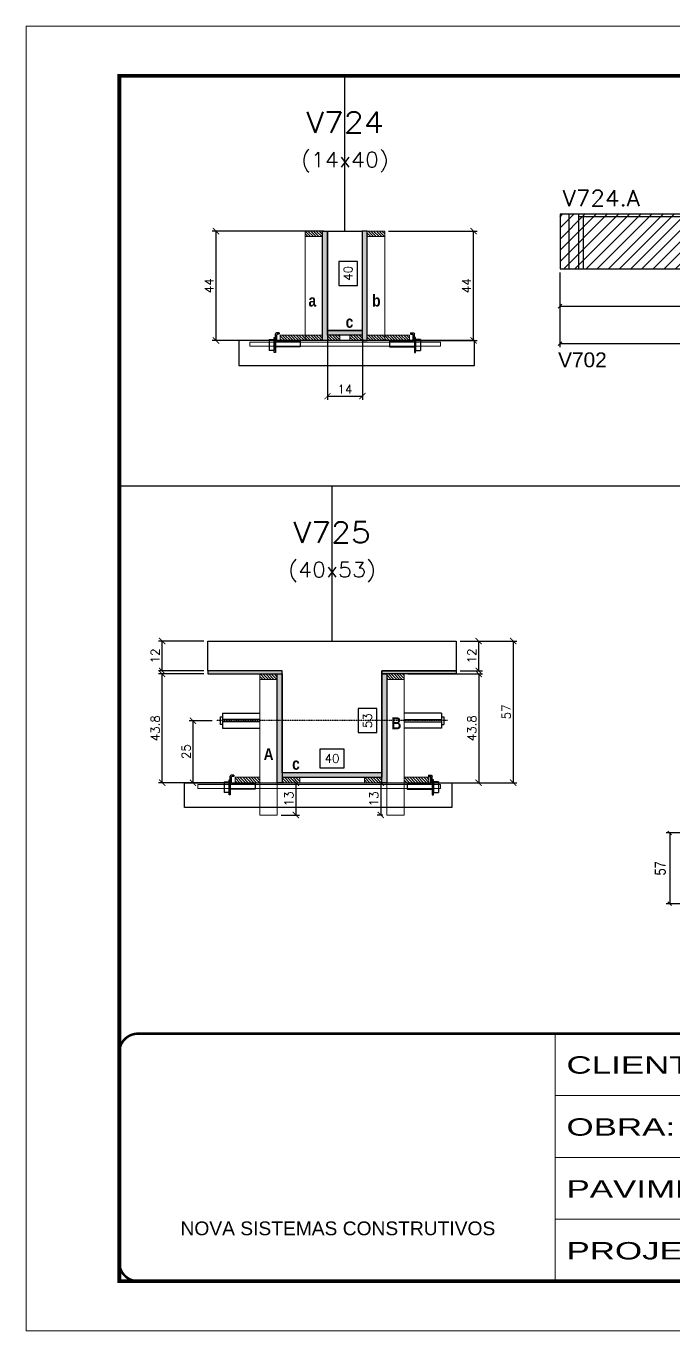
# Model space of a CAD drawing. Extents: x -20960 to -5926, y -2106 to 21915.
# Drawn here: x -9010 to -8490, y 12825 to 13875 of the extents above; entities that cross this region are included whole.
import ezdxf
from ezdxf.enums import TextEntityAlignment as Align

# ---------------------------------------------------------------- set-up
doc = ezdxf.new("R2010")
doc.units = 0
for name, pattern in [('CONTINUO', [0]), ('DASHED', [0.75, 0.5, -0.25]), ('HIDDEN', [0.375, 0.25, -0.125])]:
    doc.linetypes.add(name, pattern=pattern)
for name, color, linetype in [('5', 5, 'Continuous'), ('barrote', 251, 'Continuous'), ('COTA', 241, 'Continuous'), ('Cota Seção (2x)', 4, 'Continuous'), ('detalhes', 4, 'Continuous'), ('Painéis', 200, 'Continuous'), ('presilha', 1, 'Continuous'), ('Reaproveitamento', 251, 'Continuous'), ('SARR_2.2x7', 40, 'Continuous'), ('SARR_3.5x7', 81, 'Continuous'), ('TENSOR', 3, 'Continuous'), ('Texto de Titulo', 7, 'Continuous'), ('Texto Qtd Sarr', 242, 'Continuous')]:
    doc.layers.add(name, color=color, linetype=linetype)
for name, color, linetype, lineweight in [('CONCRETO', 251, 'Continuous', 25), ('Folhas', 255, 'Continuous', 9), ('Hachura', 251, 'Continuous', 9), ('Madeira', 126, 'Continuous', 18), ('SARRAFO DE PRESSAO', 251, 'DASHED', 9), ('SCO-___-LAJ', 2, 'Continuous', 0), ('Texto Seção', 7, 'Continuous', 15)]:
    doc.layers.add(name, color=color, linetype=linetype, lineweight=lineweight)
doc.styles.add('ARIAL', font='arial.ttf')
doc.styles.add('COTA TECNICA', font='techl___.ttf', dxfattribs={"height": 10})
doc.styles.add('COTA TECNICA-50', font='techl___.ttf', dxfattribs={"height": 9})
doc.styles.add('REGUA-120', font='ROMANS.shx', dxfattribs={"height": 15})
doc.styles.add('Romans', font='romans.shx')
doc.styles.get("Standard").update_dxf_attribs({"font": 'arial.ttf'})
doc.styles.add('TECNICA', font='techb___.ttf', dxfattribs={"height": 10})
doc.styles.add('Tecnologia', font='')
doc.styles.get('Tecnologia').set_extended_font_data('Forgotten Futurist')
doc.dimstyles.new('COTA PAINEL-50', dxfattribs={"dimtxt": 9, "dimasz": 3, "dimexe": 3, "dimexo": 3, "dimgap": 3, "dimtad": 1, "dimdec": 1, "dimzin": 12, "dimdsep": 46, "dimtxsty": 'COTA TECNICA-50', "dimblk1": 'OBLIQUE', "dimblk2": 'OBLIQUE', "dimsah": 1, "dimcen": 0.9, "dimclrd": 4, "dimclre": 4, "dimclrt": 240, "dimadec": 1, "dimazin": 3, "dimtfac": 1, "dimtdec": 1, "dimtmove": 0, "dimatfit": 3, "dimfxl": 1, "dimtolj": 1, "dimtzin": 12, "dimarcsym": 0})
doc.dimstyles.new('Cota Seção (2x)', dxfattribs={"dimtxt": 7, "dimasz": 5, "dimexe": 3, "dimexo": 3, "dimgap": 2, "dimtad": 3, "dimdec": 1, "dimlfac": 0.5, "dimzin": 12, "dimdsep": 46, "dimtxsty": 'Romans', "dimblk": 'ARCHTICK', "dimcen": 0, "dimclrd": 4, "dimclre": 4, "dimclrt": 1, "dimadec": 1, "dimazin": 3, "dimtfac": 1, "dimtdec": 1, "dimtmove": 0, "dimatfit": 3, "dimldrblk": 'OBLIQUE', "dimfxl": 1, "dimtolj": 1, "dimtzin": 12, "dimarcsym": 0})
doc.dimstyles.new('Cota Seção interna', dxfattribs={"dimtxt": 7, "dimasz": 6, "dimexe": 0.18, "dimexo": 2, "dimgap": -4, "dimtad": 3, "dimdec": 1, "dimlfac": 0.5, "dimzin": 12, "dimdsep": 46, "dimtxsty": 'Romans', "dimblk": 'ARCHTICK', "dimcen": 0.09, "dimse1": 1, "dimse2": 1, "dimsd1": 1, "dimsd2": 1, "dimclrd": 180, "dimclre": 5, "dimclrt": 1, "dimadec": 0, "dimazin": 3, "dimtfac": 1, "dimtdec": 1, "dimtofl": 0, "dimtmove": 0, "dimatfit": 3, "dimldrblk": 'ARCHTICK', "dimfxl": 1, "dimtolj": 1, "dimtzin": 0, "dimarcsym": 0})
doc.dimstyles.new('PAINEL', dxfattribs={"dimtxt": 10, "dimasz": 3, "dimexe": 3, "dimexo": 3, "dimgap": 3, "dimtad": 1, "dimdec": 1, "dimzin": 12, "dimdsep": 46, "dimtxsty": 'COTA TECNICA', "dimblk1": 'OBLIQUE', "dimblk2": 'OBLIQUE', "dimsah": 1, "dimcen": 0.9, "dimclrd": 4, "dimclre": 4, "dimclrt": 240, "dimadec": 1, "dimazin": 3, "dimtfac": 1, "dimtdec": 1, "dimtmove": 0, "dimatfit": 3, "dimfxl": 1, "dimtolj": 1, "dimtzin": 12, "dimarcsym": 0})
pattern_1 = [(315, (14179.0851, 5392.7215), (1.12253202, 1.12253202), [])]
pattern_2 = [(315, (14189.0851, 5392.7215), (1.12253202, 1.12253202), [])]

# ---------------------------------------------------------------- blocks, each defined once
blk = doc.blocks.new('9999999999')
at = {"color": 30, "linetype": 'CONTINUO'}
for p, q in [((98564.6, 34230.2), (98564.6, 34429.4)), ((98564.6, 34379.6), (99584, 34379.6)), ((98564.6, 34329.8), (99488, 34329.8)), ((98564.6, 34280), (99488, 34280))]:
    blk.add_line(p, q, dxfattribs=at)
at = {"color": 30, "linetype": 'CONTINUO', "const_width": 2}
blk.add_lwpolyline([(99584, 34230.2), (99584, 34414.4, 0.414214), (99569, 34429.4), (98229, 34429.4, 0.414214), (98214, 34414.4), (98214, 34245.2, 0.414214), (98229, 34230.2), (99584, 34230.2)], format="xyb", dxfattribs=at)
at = {"layer": 'Folhas'}
blk.add_lwpolyline([(98139, 34190.2), (99624, 34190.2), (99624, 35240.2), (98139, 35240.2)], close=True, dxfattribs=at)
at = {"layer": 'Folhas', "color": 30, "const_width": 3}
blk.add_lwpolyline([(98214, 34230.2), (99584, 34230.2), (99584, 35200.2), (98214, 35200.2)], close=True, dxfattribs=at)
at = {"color": 7, "linetype": 'Continuous', "ltscale": 5, "style": 'ARIAL'}
blk.add_text('NOVA SISTEMAS CONSTRUTIVOS', height=11.059, dxfattribs=at).set_placement((98263.2, 34267.2))
at = {"layer": 'Folhas', "color": 7, "style": 'Tecnologia', "width": 1.5}
for s, p in [('CLIENTE:', (98573.7, 34397.2)), ('OBRA:', (98573.7, 34347.3)), ('PAVIMENTO:', (98573.7, 34297.5)), ('PROJETO:', (98573.7, 34247.7))]:
    blk.add_text(s, height=14, dxfattribs=at).set_placement(p)
blk = doc.blocks.new('_Oblique')
at = {"color": 0, "linetype": 'ByBlock', "lineweight": -2}
blk.add_line((-0.5, -0.5), (0.5, 0.5), dxfattribs=at)
blk = doc.blocks.new('*D985')
at = {"layer": 'COTA', "color": 4, "linetype": 'ByBlock', "lineweight": -2, "transparency": 16777216}
for p, q in [((-8580.5, 13677.1), (-8580.5, 13616.9)), ((-8280.5, 13677.1), (-8280.5, 13616.9)), ((-8580.5, 13619.9), (-8280.5, 13619.9))]:
    blk.add_line(p, q, dxfattribs=at)
at = {"layer": 'Defpoints', "color": 0, "linetype": 'ByBlock', "transparency": 16777216}
for p in [(-8580.5, 13680.1), (-8280.5, 13680.1), (-8280.5, 13619.9)]:
    blk.add_point(p, dxfattribs=at)
at = {"layer": 'COTA', "color": 4, "linetype": 'ByBlock', "lineweight": -2, "transparency": 16777216, "xscale": 3, "yscale": 3, "zscale": 3, "rotation": 180}
blk.add_blockref('_Oblique', (-8580.5, 13619.9), dxfattribs=at)
at = {"layer": 'COTA', "color": 4, "linetype": 'ByBlock', "lineweight": -2, "transparency": 16777216, "xscale": 3, "yscale": 3, "zscale": 3}
blk.add_blockref('_Oblique', (-8280.5, 13619.9), dxfattribs=at)
at = {"layer": 'COTA', "color": 240, "linetype": 'ByBlock', "transparency": 16777216, "insert": (-8430.5, 13628.1), "char_height": 10, "attachment_point": 5, "style": 'COTA TECNICA'}
blk.add_mtext('\\A1;300', dxfattribs=at)
blk = doc.blocks.new('*D986')
at = {"layer": 'COTA', "color": 4, "linetype": 'ByBlock', "lineweight": -2, "transparency": 16777216}
for p, q in [((-8580.5, 13677.1), (-8580.5, 13647)), ((-8336.5, 13677.1), (-8336.5, 13647)), ((-8580.5, 13650), (-8336.5, 13650))]:
    blk.add_line(p, q, dxfattribs=at)
at = {"layer": 'Defpoints', "color": 0, "linetype": 'ByBlock', "transparency": 16777216}
for p in [(-8580.5, 13680.1), (-8336.5, 13680.1), (-8336.5, 13650)]:
    blk.add_point(p, dxfattribs=at)
at = {"layer": 'COTA', "color": 4, "linetype": 'ByBlock', "lineweight": -2, "transparency": 16777216, "xscale": 3, "yscale": 3, "zscale": 3, "rotation": 180}
blk.add_blockref('_Oblique', (-8580.5, 13650), dxfattribs=at)
at = {"layer": 'COTA', "color": 4, "linetype": 'ByBlock', "lineweight": -2, "transparency": 16777216, "xscale": 3, "yscale": 3, "zscale": 3}
blk.add_blockref('_Oblique', (-8336.5, 13650), dxfattribs=at)
at = {"layer": 'COTA', "color": 240, "linetype": 'ByBlock', "transparency": 16777216, "insert": (-8458.5, 13658.1), "char_height": 10, "attachment_point": 5, "style": 'COTA TECNICA'}
blk.add_mtext('\\A1;244', dxfattribs=at)
blk = doc.blocks.new('_ArchTick')
at = {"color": 0, "linetype": 'ByBlock', "const_width": 0.15}
blk.add_lwpolyline([(-0.5, -0.5), (0.5, 0.5)], dxfattribs=at)
blk = doc.blocks.new('*D993')
at = {"layer": 'COTA', "color": 4, "lineweight": -2, "transparency": 16777216}
for p, q in [((-8770.5, 13710.4), (-8860.2, 13710.4)), ((-8857.2, 13622.4), (-8857.2, 13710.4)), ((-8808.5, 13622.4), (-8860.2, 13622.4))]:
    blk.add_line(p, q, dxfattribs=at)
at = {"layer": 'Defpoints', "color": 0, "transparency": 16777216}
for p in [(-8857.2, 13710.4), (-8767.5, 13710.4), (-8805.5, 13622.4)]:
    blk.add_point(p, dxfattribs=at)
at = {"layer": 'COTA', "color": 4, "lineweight": -2, "transparency": 16777216, "xscale": 5, "yscale": 5, "zscale": 5}
for p, rotation in [((-8857.2, 13710.4), 90), ((-8857.2, 13622.4), 270)]:
    blk.add_blockref('_ArchTick', p, dxfattribs=dict(at, rotation=rotation))
at = {"layer": 'COTA', "color": 1, "transparency": 16777216, "insert": (-8862.7, 13666.4), "char_height": 7, "attachment_point": 5, "rotation": 90, "style": 'Romans'}
blk.add_mtext('\\A1;44', dxfattribs=at)
blk = doc.blocks.new('*D994')
at = {"layer": 'COTA', "color": 4, "lineweight": -2, "transparency": 16777216}
for p, q in [((-8718.5, 13710.4), (-8647.1, 13710.4)), ((-8650.1, 13622.4), (-8650.1, 13710.4)), ((-8698.5, 13622.4), (-8647.1, 13622.4))]:
    blk.add_line(p, q, dxfattribs=at)
at = {"layer": 'Defpoints', "color": 0, "transparency": 16777216}
for p in [(-8721.5, 13710.4), (-8650.1, 13710.4), (-8701.5, 13622.4)]:
    blk.add_point(p, dxfattribs=at)
at = {"layer": 'COTA', "color": 4, "lineweight": -2, "transparency": 16777216, "xscale": 5, "yscale": 5, "zscale": 5}
for p, rotation in [((-8650.1, 13710.4), 90), ((-8650.1, 13622.4), 270)]:
    blk.add_blockref('_ArchTick', p, dxfattribs=dict(at, rotation=rotation))
at = {"layer": 'COTA', "color": 1, "transparency": 16777216, "insert": (-8655.6, 13666.4), "char_height": 7, "attachment_point": 5, "rotation": 90, "style": 'Romans'}
blk.add_mtext('\\A1;44', dxfattribs=at)
blk = doc.blocks.new('*D995')
at = {"layer": 'Cota Seção (2x)', "color": 180, "lineweight": -2, "transparency": 16777216}
for p, q in [((-8743.5, 13686), (-8758.5, 13686)), ((-8758.5, 13686), (-8758.5, 13666.7)), ((-8743.5, 13666.7), (-8743.5, 13686)), ((-8758.5, 13666.7), (-8743.5, 13666.7))]:
    blk.add_line(p, q, dxfattribs=at)
at = {"layer": 'Defpoints', "color": 0, "transparency": 16777216}
for p in [(-8739.5, 13710.4), (-8739.5, 13710.4), (-8739.5, 13630.4)]:
    blk.add_point(p, dxfattribs=at)
at = {"layer": 'Cota Seção (2x)', "color": 1, "transparency": 16777216, "insert": (-8751, 13676.4), "char_height": 7, "attachment_point": 5, "rotation": 90, "style": 'Romans'}
blk.add_mtext('\\A1;40', dxfattribs=at)
blk = doc.blocks.new('titulo1')
at = {"layer": 'Defpoints', "color": 252, "linetype": 'HIDDEN', "ltscale": 2}
blk.add_line((0, 0), (0, 125), dxfattribs=at)
at = {"layer": 'Defpoints', "style": 'Romans', "oblique": 15}
blk.add_attdef('FOLHA', text='', height=10, dxfattribs=at).set_placement((0, 15.6), align=Align.MIDDLE_CENTER)
at = {"layer": 'Texto Qtd Sarr', "color": 3, "style": 'Romans', "oblique": 15}
for tag, height, p in [('TITULO', 17, (0, 71.4)), ('SEÇÃO', 12, (0, 41.5))]:
    blk.add_attdef(tag, text='', height=height, dxfattribs=at).set_placement(p, align=Align.MIDDLE_CENTER)
blk = doc.blocks.new('PRESILHA METÁLICA 1')
at = {"layer": 'presilha'}
for p, q in [((7.5, 10.6), (7.5, 19.9)), ((12, 21), (8.6, 21)), ((9, 11.6), (9, 18.9)), ((12, 19.5), (9.6, 19.5)), ((12, 21), (12, 19.5)), ((0, 13), (6, 13)), ((0, 13), (0, 0)), ((6, 0), (0, 0)), ((6, 15.5), (7.5, 15.5)), ((6, -2.5), (6, 15.5)), ((6, 13), (6, 0)), ((7.5, 15.5), (7.5, -2.5)), ((37.5, 4.1), (7.5, 4.1)), ((37.5, 11), (9.6, 11)), ((37.5, 11), (37.5, 4.1)), ((7.5, -2.5), (6, -2.5))]:
    blk.add_line(p, q, dxfattribs=at)
for centre, radius, start, end in [((8.6, 19.9), 1.14, 90, 180), ((9.6, 18.9), 0.57, 90, 180), ((9.6, 11.6), 0.57, 180, 270)]:
    blk.add_arc(centre, radius, start, end, dxfattribs=at)
blk = doc.blocks.new('*D996')
at = {"layer": 'COTA', "color": 4, "lineweight": -2, "transparency": 16777216}
for p, q in [((-8767.5, 13623.8), (-8767.5, 13574.6)), ((-8739.5, 13623.8), (-8739.5, 13574.6)), ((-8767.5, 13577.6), (-8739.5, 13577.6))]:
    blk.add_line(p, q, dxfattribs=at)
at = {"layer": 'Defpoints', "color": 0, "transparency": 16777216}
for p in [(-8767.5, 13626.8), (-8739.5, 13626.8), (-8739.5, 13577.6)]:
    blk.add_point(p, dxfattribs=at)
at = {"layer": 'COTA', "color": 4, "lineweight": -2, "transparency": 16777216, "xscale": 5, "yscale": 5, "zscale": 5, "rotation": 180}
blk.add_blockref('_ArchTick', (-8767.5, 13577.6), dxfattribs=at)
at = {"layer": 'COTA', "color": 4, "lineweight": -2, "transparency": 16777216, "xscale": 5, "yscale": 5, "zscale": 5}
blk.add_blockref('_ArchTick', (-8739.5, 13577.6), dxfattribs=at)
at = {"layer": 'COTA', "color": 1, "transparency": 16777216, "insert": (-8753.5, 13583.1), "char_height": 7, "attachment_point": 5, "style": 'Romans'}
blk.add_mtext('\\A1;14', dxfattribs=at)
blk = doc.blocks.new('*D983')
at = {"layer": 'COTA', "color": 4, "lineweight": -2, "transparency": 16777216}
for p, q in [((-8866.9, 13354.1), (-8903.6, 13354.1)), ((-8900.6, 13266.5), (-8900.6, 13354.1)), ((-8849.3, 13266.5), (-8903.6, 13266.5))]:
    blk.add_line(p, q, dxfattribs=at)
at = {"layer": 'Defpoints', "color": 0, "transparency": 16777216}
for p in [(-8900.6, 13354.1), (-8863.9, 13354.1), (-8846.3, 13266.5)]:
    blk.add_point(p, dxfattribs=at)
at = {"layer": 'COTA', "color": 4, "lineweight": -2, "transparency": 16777216, "xscale": 5, "yscale": 5, "zscale": 5}
for p, rotation in [((-8900.6, 13354.1), 90), ((-8900.6, 13266.5), 270)]:
    blk.add_blockref('_ArchTick', p, dxfattribs=dict(at, rotation=rotation))
at = {"layer": 'COTA', "color": 1, "transparency": 16777216, "insert": (-8906.1, 13310.3), "char_height": 7, "attachment_point": 5, "rotation": 90, "style": 'Romans'}
blk.add_mtext('\\A1;43.8', dxfattribs=at)
blk = doc.blocks.new('*D984')
at = {"layer": 'COTA', "color": 4, "lineweight": -2, "transparency": 16777216}
for p, q in [((-8866.9, 13380.5), (-8903.6, 13380.5)), ((-8900.6, 13356.5), (-8900.6, 13380.5)), ((-8866.9, 13356.5), (-8903.6, 13356.5))]:
    blk.add_line(p, q, dxfattribs=at)
at = {"layer": 'Defpoints', "color": 0, "transparency": 16777216}
for p in [(-8900.6, 13380.5), (-8863.9, 13380.5), (-8863.9, 13356.5)]:
    blk.add_point(p, dxfattribs=at)
at = {"layer": 'COTA', "color": 4, "lineweight": -2, "transparency": 16777216, "xscale": 5, "yscale": 5, "zscale": 5}
for p, rotation in [((-8900.6, 13380.5), 90), ((-8900.6, 13356.5), 270)]:
    blk.add_blockref('_ArchTick', p, dxfattribs=dict(at, rotation=rotation))
at = {"layer": 'COTA', "color": 1, "transparency": 16777216, "insert": (-8906.1, 13368.5), "char_height": 7, "attachment_point": 5, "rotation": 90, "style": 'Romans'}
blk.add_mtext('\\A1;12', dxfattribs=at)
blk = doc.blocks.new('*D974')
at = {"layer": 'Cota Seção (2x)', "color": 180, "lineweight": -2, "transparency": 16777216}
for p, q in [((-8727.9, 13326.1), (-8742.9, 13326.1)), ((-8742.9, 13326.1), (-8742.9, 13306.8)), ((-8727.9, 13306.8), (-8727.9, 13326.1)), ((-8742.9, 13306.8), (-8727.9, 13306.8))]:
    blk.add_line(p, q, dxfattribs=at)
at = {"layer": 'Defpoints', "color": 0, "transparency": 16777216}
for p in [(-8803.9, 13380.5), (-8723.9, 13380.5), (-8803.9, 13274.5)]:
    blk.add_point(p, dxfattribs=at)
at = {"layer": 'Cota Seção (2x)', "color": 1, "transparency": 16777216, "insert": (-8735.4, 13316.4), "char_height": 7, "attachment_point": 5, "rotation": 90, "style": 'Romans'}
blk.add_mtext('\\A1;53', dxfattribs=at)
blk = doc.blocks.new('*D975')
at = {"layer": 'Cota Seção (2x)', "color": 180, "lineweight": -2, "transparency": 16777216}
for p, q in [((-8754.2, 13293.5), (-8773.6, 13293.5)), ((-8773.6, 13293.5), (-8773.6, 13278.5)), ((-8754.2, 13278.5), (-8754.2, 13293.5)), ((-8773.6, 13278.5), (-8754.2, 13278.5))]:
    blk.add_line(p, q, dxfattribs=at)
at = {"layer": 'Defpoints', "color": 0, "transparency": 16777216}
for p in [(-8803.9, 13274.5), (-8803.9, 13266.5), (-8723.9, 13266.5)]:
    blk.add_point(p, dxfattribs=at)
at = {"layer": 'Cota Seção (2x)', "color": 1, "transparency": 16777216, "insert": (-8763.9, 13286), "char_height": 7, "attachment_point": 5, "style": 'Romans'}
blk.add_mtext('\\A1;40', dxfattribs=at)
blk = doc.blocks.new('*D976')
at = {"layer": 'COTA', "color": 4, "lineweight": -2, "transparency": 16777216}
for p, q in [((-8702.9, 13354.1), (-8642.9, 13354.1)), ((-8645.9, 13354.1), (-8645.9, 13266.5)), ((-8702.9, 13266.5), (-8642.9, 13266.5))]:
    blk.add_line(p, q, dxfattribs=at)
at = {"layer": 'Defpoints', "color": 0, "transparency": 16777216}
for p in [(-8705.9, 13354.1), (-8705.9, 13266.5), (-8645.9, 13266.5)]:
    blk.add_point(p, dxfattribs=at)
at = {"layer": 'COTA', "color": 4, "lineweight": -2, "transparency": 16777216, "xscale": 5, "yscale": 5, "zscale": 5}
for p, rotation in [((-8645.9, 13354.1), 90), ((-8645.9, 13266.5), 270)]:
    blk.add_blockref('_ArchTick', p, dxfattribs=dict(at, rotation=rotation))
at = {"layer": 'COTA', "color": 1, "transparency": 16777216, "insert": (-8651.4, 13310.3), "char_height": 7, "attachment_point": 5, "rotation": 90, "style": 'Romans'}
blk.add_mtext('\\A1;43.8', dxfattribs=at)
blk = doc.blocks.new('*D977')
at = {"layer": 'COTA', "color": 4, "lineweight": -2, "transparency": 16777216}
for p, q in [((-8860.2, 13316.4), (-8878.8, 13316.4)), ((-8875.8, 13316.4), (-8875.8, 13266.5)), ((-8860.2, 13266.5), (-8878.8, 13266.5))]:
    blk.add_line(p, q, dxfattribs=at)
at = {"layer": 'Defpoints', "color": 0, "transparency": 16777216}
for p in [(-8857.2, 13316.4), (-8875.8, 13266.5), (-8857.2, 13266.5)]:
    blk.add_point(p, dxfattribs=at)
at = {"layer": 'COTA', "color": 4, "lineweight": -2, "transparency": 16777216, "xscale": 5, "yscale": 5, "zscale": 5}
for p, rotation in [((-8875.8, 13316.4), 90), ((-8875.8, 13266.5), 270)]:
    blk.add_blockref('_ArchTick', p, dxfattribs=dict(at, rotation=rotation))
at = {"layer": 'COTA', "color": 1, "transparency": 16777216, "insert": (-8881.3, 13291.5), "char_height": 7, "attachment_point": 5, "rotation": 90, "style": 'Romans'}
blk.add_mtext('\\A1;25', dxfattribs=at)
blk = doc.blocks.new('*D1005')
at = {"layer": 'COTA', "color": 4, "lineweight": -2, "transparency": 16777216}
for p, q in [((-8660.9, 13380.5), (-8642.9, 13380.5)), ((-8645.9, 13356.5), (-8645.9, 13380.5)), ((-8660.9, 13356.5), (-8642.9, 13356.5))]:
    blk.add_line(p, q, dxfattribs=at)
at = {"layer": 'Defpoints', "color": 0, "transparency": 16777216}
for p in [(-8663.9, 13380.5), (-8645.9, 13380.5), (-8663.9, 13356.5)]:
    blk.add_point(p, dxfattribs=at)
at = {"layer": 'COTA', "color": 4, "lineweight": -2, "transparency": 16777216, "xscale": 5, "yscale": 5, "zscale": 5}
for p, rotation in [((-8645.9, 13380.5), 90), ((-8645.9, 13356.5), 270)]:
    blk.add_blockref('_ArchTick', p, dxfattribs=dict(at, rotation=rotation))
at = {"layer": 'COTA', "color": 1, "transparency": 16777216, "insert": (-8651.4, 13368.5), "char_height": 7, "attachment_point": 5, "rotation": 90, "style": 'Romans'}
blk.add_mtext('\\A1;12', dxfattribs=at)
blk = doc.blocks.new('*D1010')
at = {"layer": 'COTA', "color": 4, "lineweight": -2, "transparency": 16777216}
for p, q in [((-8722.9, 13266.5), (-8727.7, 13266.5)), ((-8724.7, 13266.5), (-8724.7, 13240.5)), ((-8722.9, 13240.5), (-8727.7, 13240.5))]:
    blk.add_line(p, q, dxfattribs=at)
at = {"layer": 'Defpoints', "color": 0, "transparency": 16777216}
for p in [(-8719.9, 13266.5), (-8724.7, 13240.5), (-8719.9, 13240.5)]:
    blk.add_point(p, dxfattribs=at)
at = {"layer": 'COTA', "color": 4, "lineweight": -2, "transparency": 16777216, "xscale": 5, "yscale": 5, "zscale": 5}
for p, rotation in [((-8724.7, 13266.5), 90), ((-8724.7, 13240.5), 270)]:
    blk.add_blockref('_ArchTick', p, dxfattribs=dict(at, rotation=rotation))
at = {"layer": 'COTA', "color": 1, "transparency": 16777216, "insert": (-8730.2, 13253.5), "char_height": 7, "attachment_point": 5, "rotation": 90, "style": 'Romans'}
blk.add_mtext('\\A1;13', dxfattribs=at)
blk = doc.blocks.new('*D1011')
at = {"layer": 'COTA', "color": 4, "lineweight": -2, "transparency": 16777216}
for p, q in [((-8804.9, 13266.5), (-8790, 13266.5)), ((-8793, 13266.5), (-8793, 13240.5)), ((-8804.9, 13240.5), (-8790, 13240.5))]:
    blk.add_line(p, q, dxfattribs=at)
at = {"layer": 'Defpoints', "color": 0, "transparency": 16777216}
for p in [(-8807.9, 13266.5), (-8807.9, 13240.5), (-8793, 13240.5)]:
    blk.add_point(p, dxfattribs=at)
at = {"layer": 'COTA', "color": 4, "lineweight": -2, "transparency": 16777216, "xscale": 5, "yscale": 5, "zscale": 5}
for p, rotation in [((-8793, 13266.5), 90), ((-8793, 13240.5), 270)]:
    blk.add_blockref('_ArchTick', p, dxfattribs=dict(at, rotation=rotation))
at = {"layer": 'COTA', "color": 1, "transparency": 16777216, "insert": (-8798.5, 13253.5), "char_height": 7, "attachment_point": 5, "rotation": 90, "style": 'Romans'}
blk.add_mtext('\\A1;13', dxfattribs=at)
blk = doc.blocks.new('*D972')
at = {"layer": 'COTA', "color": 4, "lineweight": -2, "transparency": 16777216}
for p, q in [((-8464.7, 13226.1), (-8495.2, 13226.1)), ((-8492.2, 13226.1), (-8492.2, 13169.1)), ((-8464.7, 13169.1), (-8495.2, 13169.1))]:
    blk.add_line(p, q, dxfattribs=at)
at = {"layer": 'Defpoints', "color": 0, "transparency": 16777216}
for p in [(-8461.7, 13226.1), (-8492.2, 13169.1), (-8461.7, 13169.1)]:
    blk.add_point(p, dxfattribs=at)
at = {"layer": 'COTA', "color": 4, "lineweight": -2, "transparency": 16777216, "xscale": 3, "yscale": 3, "zscale": 3}
for p, rotation in [((-8492.2, 13226.1), 90), ((-8492.2, 13169.1), 270)]:
    blk.add_blockref('_Oblique', p, dxfattribs=dict(at, rotation=rotation))
at = {"layer": 'COTA', "color": 240, "transparency": 16777216, "insert": (-8499.8, 13197.6), "char_height": 9, "attachment_point": 5, "rotation": 90, "style": 'COTA TECNICA-50'}
blk.add_mtext('\\A1;57', dxfattribs=at)
blk = doc.blocks.new('*D973')
at = {"layer": 'COTA', "color": 4, "lineweight": -2, "transparency": 16777216}
for p, q in [((-8660.9, 13380.5), (-8615.2, 13380.5)), ((-8618.2, 13380.5), (-8618.2, 13266.5)), ((-8664.5, 13266.5), (-8615.2, 13266.5))]:
    blk.add_line(p, q, dxfattribs=at)
at = {"layer": 'Defpoints', "color": 0, "transparency": 16777216}
for p in [(-8663.9, 13380.5), (-8667.5, 13266.5), (-8618.2, 13266.5)]:
    blk.add_point(p, dxfattribs=at)
at = {"layer": 'COTA', "color": 4, "lineweight": -2, "transparency": 16777216, "xscale": 5, "yscale": 5, "zscale": 5}
for p, rotation in [((-8618.2, 13380.5), 90), ((-8618.2, 13266.5), 270)]:
    blk.add_blockref('_ArchTick', p, dxfattribs=dict(at, rotation=rotation))
at = {"layer": 'COTA', "color": 1, "transparency": 16777216, "insert": (-8623.7, 13323.5), "char_height": 7, "attachment_point": 5, "rotation": 90, "style": 'Romans'}
blk.add_mtext('\\A1;57', dxfattribs=at)

msp = doc.modelspace()

# ---------------------------------------------------------------- hatches: boundary and pattern name
at = {"layer": 'Hachura'}
h = msp.add_hatch(dxfattribs=at)
h.set_pattern_fill('ANSI31', color=256, scale=0.5, angle=270, style=0)
h.set_pattern_definition([(315, (14189.0851, 5402.7215), (1.12253202, 1.12253202), [])])
h.paths.add_polyline_path([(-8771.54, 13705.97), (-8771.54, 13710.37), (-8785.54, 13710.37), (-8785.54, 13705.97)])
h = msp.add_hatch(color=256, dxfattribs=at)
h.dxf.hatch_style = 1
h.paths.add_polyline_path([(-8771.54, 13710.37), (-8767.54, 13710.37), (-8767.54, 13622.37), (-8771.54, 13622.37)])
h = msp.add_hatch(color=256, dxfattribs=at)
h.dxf.hatch_style = 1
h.paths.add_polyline_path([(-8735.54, 13710.37), (-8739.54, 13710.37), (-8739.54, 13622.37), (-8735.54, 13622.37)])
h = msp.add_hatch(dxfattribs=at)
h.set_pattern_fill('ANSI31', color=256, scale=0.5, angle=270, style=0)
h.set_pattern_definition([(315, (14179.0948, 5402.7215), (1.12253202, 1.12253202), [])])
h.paths.add_polyline_path([(-8735.54, 13705.97), (-8735.54, 13710.37), (-8721.54, 13710.37), (-8721.54, 13705.97)])
h = msp.add_hatch(color=256, dxfattribs=at)
h.dxf.hatch_style = 1
h.paths.add_polyline_path([(-8767.54, 13626.77), (-8767.54, 13630.37), (-8739.54, 13630.37), (-8739.54, 13626.77)])
h = msp.add_hatch(dxfattribs=at)
h.set_pattern_fill('ANSI31', color=256, scale=0.5, angle=270, style=0)
h.set_pattern_definition(pattern_2)
h.paths.add_polyline_path([(-8805.54, 13622.37), (-8805.54, 13626.77), (-8785.54, 13626.77), (-8785.54, 13622.37)])
h = msp.add_hatch(dxfattribs=at)
h.set_pattern_fill('ANSI31', color=256, scale=0.5, angle=270, style=0)
h.set_pattern_definition([(315, (14189.0851, 5319.1215), (1.12253202, 1.12253202), [])])
h.paths.add_polyline_path([(-8771.54, 13622.37), (-8771.54, 13626.77), (-8785.54, 13626.77), (-8785.54, 13622.37)])
h = msp.add_hatch(dxfattribs=at)
h.set_pattern_fill('ANSI31', color=256, scale=0.5, angle=270, style=0)
h.set_pattern_definition(pattern_2)
h.paths.add_polyline_path([(-8767.54, 13622.37), (-8767.54, 13626.77), (-8757.54, 13626.77), (-8757.54, 13622.37)])
h = msp.add_hatch(dxfattribs=at)
h.set_pattern_fill('ANSI31', color=256, scale=0.5, angle=270, style=0)
h.set_pattern_definition(pattern_1)
h.paths.add_polyline_path([(-8739.54, 13622.37), (-8739.54, 13626.77), (-8749.54, 13626.77), (-8749.54, 13622.37)])
h = msp.add_hatch(dxfattribs=at)
h.set_pattern_fill('ANSI31', color=256, scale=0.5, angle=270, style=0)
h.set_pattern_definition([(315, (14179.0851, 5319.1215), (1.12253202, 1.12253202), [])])
h.paths.add_polyline_path([(-8735.54, 13622.37), (-8735.54, 13626.77), (-8721.54, 13626.77), (-8721.54, 13622.37)])
h = msp.add_hatch(dxfattribs=at)
h.set_pattern_fill('ANSI31', color=256, scale=0.5, angle=270, style=0)
h.set_pattern_definition(pattern_1)
h.paths.add_polyline_path([(-8701.54, 13622.37), (-8701.54, 13626.77), (-8721.54, 13626.77), (-8721.54, 13622.37)])
h = msp.add_hatch(color=256, dxfattribs=at)
h.dxf.hatch_style = 1
h.paths.add_polyline_path([(-8803.9, 13354.08), (-8803.9, 13356.48), (-8863.9, 13356.48), (-8863.9, 13354.08)])
h = msp.add_hatch(color=256, dxfattribs=at)
h.dxf.hatch_style = 1
h.paths.add_polyline_path([(-8723.9, 13354.08), (-8723.9, 13356.48), (-8663.9, 13356.48), (-8663.9, 13354.08)])
h = msp.add_hatch(dxfattribs=at)
h.set_pattern_fill('ANSI31', color=256, scale=0.5, angle=270, style=0)
h.set_pattern_definition([(315, (14143.9214, 5046.4335), (1.12253202, 1.12253202), [])])
h.paths.add_polyline_path([(-8807.9, 13349.68), (-8807.9, 13354.08), (-8821.9, 13354.08), (-8821.9, 13349.68)])
h = msp.add_hatch(color=256, dxfattribs=at)
h.dxf.hatch_style = 1
h.paths.add_polyline_path([(-8807.9, 13354.08), (-8803.9, 13354.08), (-8803.9, 13266.48), (-8807.9, 13266.48)])
h = msp.add_hatch(color=256, dxfattribs=at)
h.dxf.hatch_style = 1
h.paths.add_polyline_path([(-8723.9, 13354.08), (-8719.9, 13354.08), (-8719.9, 13266.48), (-8723.9, 13266.48)])
h = msp.add_hatch(dxfattribs=at)
h.set_pattern_fill('ANSI31', color=256, scale=0.5, angle=270, style=0)
h.set_pattern_definition([(315, (14125.9214, 5046.4335), (1.12253202, 1.12253202), [])])
h.paths.add_polyline_path([(-8705.9, 13349.68), (-8705.9, 13354.08), (-8719.9, 13354.08), (-8719.9, 13349.68)])
h = msp.add_hatch(color=256, dxfattribs=at)
h.dxf.hatch_style = 1
h.paths.add_polyline_path([(-8723.9, 13270.88), (-8723.9, 13274.48), (-8803.9, 13274.48), (-8803.9, 13270.88)])
h = msp.add_hatch(dxfattribs=at)
h.set_pattern_fill('ANSI31', color=256, scale=0.5, angle=270, style=0)
h.set_pattern_definition([(315, (14143.9214, 5036.8335), (1.12253202, 1.12253202), [])])
h.paths.add_polyline_path([(-8841.9, 13266.48), (-8841.9, 13270.88), (-8821.9, 13270.88), (-8821.9, 13266.48)])
h = msp.add_hatch(dxfattribs=at)
h.set_pattern_fill('ANSI31', color=256, scale=0.5, angle=270, style=0)
h.set_pattern_definition([(315, (14152.7214, 5036.8335), (1.12253202, 1.12253202), [])])
h.paths.add_polyline_path([(-8803.9, 13266.48), (-8803.9, 13270.88), (-8789.9, 13270.88), (-8789.9, 13266.48)])
h = msp.add_hatch(dxfattribs=at)
h.set_pattern_fill('ANSI31', color=256, scale=0.5, angle=270, style=0)
h.set_pattern_definition([(315, (14194.7235, 5036.8335), (1.12253202, 1.12253202), [])])
h.paths.add_polyline_path([(-8723.9, 13266.48), (-8723.9, 13270.88), (-8737.9, 13270.88), (-8737.9, 13266.48)])
h = msp.add_hatch(dxfattribs=at)
h.set_pattern_fill('ANSI31', color=256, scale=0.5, angle=270, style=0)
h.set_pattern_definition([(315, (14091.9214, 5036.8335), (1.12253202, 1.12253202), [])])
h.paths.add_polyline_path([(-8705.9, 13266.48), (-8705.9, 13270.88), (-8685.9, 13270.88), (-8685.9, 13266.48)])
at = {"layer": 'Reaproveitamento', "linetype": 'ByBlock'}
h = msp.add_hatch(dxfattribs=at)
h.set_pattern_fill('ANSI31', color=256, scale=2)
h.set_pattern_definition([(45, (-151395.113, -16920.2756), (-4.49012806, 4.49012806), [])])
h.paths.add_polyline_path([(-8336.49, 13680.08), (-8336.49, 13724.08), (-8580.49, 13724.08), (-8580.49, 13680.08)])
h.paths.add_polyline_path([(-8498.15, 13691.73), (-8430.53, 13691.73), (-8425.03, 13707.7), (-8492.65, 13707.7)], flags=24)

# ---------------------------------------------------------------- linework, layer by layer
at = {"ltscale": 3}
for p, q in [((-8853.9, 13319.45), (-8853.9, 13313.45)), ((-8853.9, 13319.45), (-8851.9, 13319.45)), ((-8851.9, 13322.45), (-8851.9, 13310.45)), ((-8851.9, 13322.45), (-8821.9, 13322.45)), ((-8821.9, 13317.45), (-8851.9, 13317.45)), ((-8821.9, 13315.45), (-8851.9, 13315.45)), ((-8675.9, 13322.45), (-8705.9, 13322.45)), ((-8705.9, 13317.45), (-8675.9, 13317.45)), ((-8705.9, 13315.45), (-8675.9, 13315.45)), ((-8675.9, 13322.45), (-8675.9, 13310.45)), ((-8675.9, 13319.45), (-8673.9, 13319.45)), ((-8673.9, 13319.45), (-8673.9, 13313.45)), ((-8851.9, 13313.45), (-8853.9, 13313.45)), ((-8851.9, 13310.45), (-8821.9, 13310.45)), ((-8675.9, 13310.45), (-8705.9, 13310.45)), ((-8675.9, 13313.45), (-8673.9, 13313.45))]:
    msp.add_line(p, q, dxfattribs=at)
at = {"layer": 'barrote'}
for points in [[(-8838.99, 13602.37), (-8649.41, 13602.37), (-8649.41, 13622.37), (-8838.99, 13622.37)], [(-8667.53, 13246.48), (-8882.5, 13246.48), (-8882.5, 13266.48), (-8667.53, 13266.48)]]:
    msp.add_lwpolyline(points, close=True, dxfattribs=at)
at = {"layer": 'CONCRETO'}
for points in [[(-8767.54, 13710.37), (-8739.54, 13710.37), (-8739.54, 13630.37), (-8767.54, 13630.37), (-8767.54, 13710.37)], [(-8723.9, 13356.48), (-8723.9, 13270.88), (-8723.9, 13270.88), (-8723.9, 13274.48), (-8803.9, 13274.48), (-8803.9, 13356.48), (-8863.9, 13356.48), (-8863.9, 13380.48), (-8803.9, 13380.48), (-8803.9, 13380.48), (-8723.9, 13380.48), (-8663.9, 13380.48), (-8663.9, 13356.48)]]:
    msp.add_lwpolyline(points, close=True, dxfattribs=at)
at = {"layer": 'COTA', "linetype": 'ByBlock'}
msp.add_line((-8935, 13505.48), (-7565, 13505.48), dxfattribs=at)
at = {"layer": 'Madeira'}
for points in [[(-8771.54, 13705.97), (-8771.54, 13710.37), (-8785.54, 13710.37), (-8785.54, 13705.97)], [(-8771.54, 13710.37), (-8785.54, 13710.37), (-8785.54, 13622.37), (-8771.54, 13622.37)], [(-8735.54, 13705.97), (-8735.54, 13710.37), (-8721.54, 13710.37), (-8721.54, 13705.97)], [(-8735.54, 13710.37), (-8721.54, 13710.37), (-8721.54, 13622.37), (-8735.54, 13622.37)], [(-8805.54, 13622.37), (-8805.54, 13626.77), (-8785.54, 13626.77), (-8785.54, 13622.37)], [(-8771.54, 13622.37), (-8771.54, 13626.77), (-8785.54, 13626.77), (-8785.54, 13622.37)], [(-8767.54, 13622.37), (-8767.54, 13626.77), (-8757.54, 13626.77), (-8757.54, 13622.37)], [(-8739.54, 13622.37), (-8739.54, 13626.77), (-8749.54, 13626.77), (-8749.54, 13622.37)], [(-8735.54, 13622.37), (-8735.54, 13626.77), (-8721.54, 13626.77), (-8721.54, 13622.37)], [(-8701.54, 13622.37), (-8701.54, 13626.77), (-8721.54, 13626.77), (-8721.54, 13622.37)], [(-8807.9, 13349.68), (-8807.9, 13354.08), (-8821.9, 13354.08), (-8821.9, 13349.68)], [(-8807.9, 13354.08), (-8821.9, 13354.08), (-8821.9, 13240.48), (-8807.9, 13240.48)], [(-8705.9, 13349.68), (-8705.9, 13354.08), (-8719.9, 13354.08), (-8719.9, 13349.68)], [(-8705.9, 13354.08), (-8719.9, 13354.08), (-8719.9, 13240.48), (-8705.9, 13240.48)], [(-8841.9, 13266.48), (-8841.9, 13270.88), (-8821.9, 13270.88), (-8821.9, 13266.48)], [(-8803.9, 13266.48), (-8803.9, 13270.88), (-8789.9, 13270.88), (-8789.9, 13266.48)], [(-8723.9, 13266.48), (-8723.9, 13270.88), (-8737.9, 13270.88), (-8737.9, 13266.48)], [(-8705.9, 13266.48), (-8705.9, 13270.88), (-8685.9, 13270.88), (-8685.9, 13266.48)]]:
    msp.add_lwpolyline(points, close=True, dxfattribs=at)
at = {"layer": 'Painéis', "linetype": 'ByBlock'}
for p, q in [((-8580.49, 13724.08), (-8580.49, 13680.08)), ((-8280.49, 13724.08), (-8580.49, 13724.08)), ((-8580.49, 13680.08), (-8280.49, 13680.08))]:
    msp.add_line(p, q, dxfattribs=at)
at = {"layer": 'Painéis'}
for points in [[(-8771.54, 13710.37), (-8767.54, 13710.37), (-8767.54, 13622.37), (-8771.54, 13622.37)], [(-8735.54, 13710.37), (-8739.54, 13710.37), (-8739.54, 13622.37), (-8735.54, 13622.37)], [(-8767.54, 13626.77), (-8767.54, 13630.37), (-8739.54, 13630.37), (-8739.54, 13626.77)], [(-8803.9, 13354.08), (-8803.9, 13356.48), (-8863.9, 13356.48), (-8863.9, 13354.08)], [(-8723.9, 13354.08), (-8723.9, 13356.48), (-8663.9, 13356.48), (-8663.9, 13354.08)], [(-8807.9, 13354.08), (-8803.9, 13354.08), (-8803.9, 13266.48), (-8807.9, 13266.48)], [(-8723.9, 13354.08), (-8719.9, 13354.08), (-8719.9, 13266.48), (-8723.9, 13266.48)], [(-8723.9, 13270.88), (-8723.9, 13274.48), (-8803.9, 13274.48), (-8803.9, 13270.88)]]:
    msp.add_lwpolyline(points, close=True, dxfattribs=at)
at = {"layer": 'SARR_2.2x7', "linetype": 'Continuous'}
for p, q in [((-8573.49, 13724.08), (-8573.49, 13680.08)), ((-8295.49, 13721.88), (-8565.49, 13721.88))]:
    msp.add_line(p, q, dxfattribs=at)
at = {"layer": 'SARR_3.5x7'}
for p, q in [((-8565.49, 13724.08), (-8565.49, 13680.08)), ((-8561.99, 13721.88), (-8561.99, 13680.08))]:
    msp.add_line(p, q, dxfattribs=at)
at = {"layer": 'SCO-___-LAJ', "color": 1}
for points in [[(-8829.99, 13621.03), (-8676.72, 13621.03), (-8676.72, 13617.83), (-8829.99, 13617.83)], [(-8676.54, 13265.14), (-8871.84, 13265.14), (-8871.84, 13261.94), (-8676.54, 13261.94)]]:
    msp.add_lwpolyline(points, close=True, dxfattribs=at)
at = {"layer": 'TENSOR', "linetype": 'HIDDEN', "ltscale": 0.5}
msp.add_line((-8670.9, 13316.45), (-8857.2, 13316.45), dxfattribs=at)

# ---------------------------------------------------------------- block references
at = {"layer": 'presilha', "yscale": 0.6666666666666666, "zscale": 0.6666666666666666}
for p, xscale in [((-8814.4, 13614.4), 0.6666666666666666), ((-8692.67, 13614.4), -0.6666666666666666), ((-8850.76, 13258.51), 0.6666666666666666), ((-8678.32, 13258.51), -0.6666666666666666)]:
    msp.add_blockref('PRESILHA METÁLICA 1', p, dxfattribs=dict(at, xscale=xscale))
at = {"layer": 'SARRAFO DE PRESSAO', "color": 6, "linetype": 'ByBlock'}
msp.add_blockref('9999999999', (-107148.98, -21364.84), dxfattribs=at)
at = {"layer": 'Texto Seção'}
ref = msp.add_blockref('titulo1', (-8753.54, 13710.37), dxfattribs=at)
ref.add_attrib('TITULO', 'V724', dxfattribs={"layer": 'Texto de Titulo', "color": 7, "height": 17, "style": 'Romans', "width": 1.1}).set_placement((-8753.54, 13797.87), align=Align.MIDDLE_CENTER)
ref.add_attrib('SEÇÃO', '(14x40)', dxfattribs={"layer": 'Texto de Titulo', "color": 7, "height": 12, "style": 'Romans', "width": 1.1}).set_placement((-8753.54, 13767.87), align=Align.MIDDLE_CENTER)
ref = msp.add_blockref('titulo1', (-8763.9, 13380.48), dxfattribs=at)
ref.add_attrib('TITULO', 'V725', dxfattribs={"layer": 'Texto de Titulo', "color": 7, "height": 17, "style": 'Romans', "width": 1.1}).set_placement((-8763.9, 13467.98), align=Align.MIDDLE_CENTER)
ref.add_attrib('SEÇÃO', '(40x53)', dxfattribs={"layer": 'Texto de Titulo', "color": 7, "height": 12, "style": 'Romans', "width": 1.1}).set_placement((-8763.9, 13437.98), align=Align.MIDDLE_CENTER)

# ---------------------------------------------------------------- texts
at = {"layer": '5', "linetype": 'Continuous'}
msp.add_text('V702', height=12, rotation=0.00004, dxfattribs=at).set_placement((-8582.04, 13600.79))
at = {"layer": 'detalhes', "style": 'TECNICA'}
for s, p in [('a', (-8782.84, 13649.7)), ('b', (-8731.6, 13649.69)), ('c', (-8752.93, 13632.6)), ('B', (-8716.07, 13309.51)), ('A', (-8818.9, 13284.67)), ('c', (-8795.98, 13276.97))]:
    msp.add_text(s, height=9.6, dxfattribs=at).set_placement(p)
at = {"layer": 'Texto Seção', "style": 'REGUA-120', "width": 1.05}
msp.add_text('V724.A', height=13, dxfattribs=at).set_placement((-8578.27, 13730.44))

# ---------------------------------------------------------------- dimensions: what is measured, and where the dimension line sits
at = {"layer": 'COTA'}
for base, p1, p2, picture, middle in [((-8857.18, 13710.37), (-8805.54, 13622.37), (-8767.54, 13710.37), '*D993', (-8862.68, 13666.37)), ((-8650.06, 13710.37), (-8701.54, 13622.37), (-8721.54, 13710.37), '*D994', (-8655.56, 13666.37)), ((-8900.61, 13380.48), (-8863.9, 13356.48), (-8863.9, 13380.48), '*D984', (-8906.11, 13368.48)), ((-8618.17, 13266.48), (-8663.9, 13380.48), (-8667.53, 13266.48), '*D973', (-8623.67, 13323.48)), ((-8645.93, 13380.48), (-8663.9, 13356.48), (-8663.9, 13380.48), '*D1005', (-8651.43, 13368.48)), ((-8900.61, 13354.08), (-8846.3, 13266.48), (-8863.9, 13354.08), '*D983', (-8906.11, 13310.28)), ((-8645.93, 13266.48), (-8705.9, 13354.08), (-8705.9, 13266.48), '*D976', (-8651.43, 13310.28)), ((-8875.75, 13266.48), (-8857.2, 13316.45), (-8857.2, 13266.48), '*D977', (-8881.25, 13291.46)), ((-8793.02, 13240.48), (-8807.9, 13266.48), (-8807.9, 13240.48), '*D1011', (-8798.52, 13253.48)), ((-8724.74, 13240.48), (-8719.9, 13266.48), (-8719.9, 13240.48), '*D1010', (-8730.24, 13253.48))]:
    dim = msp.add_linear_dim(base=base, p1=p1, p2=p2, angle=90, dimstyle='Cota Seção (2x)', dxfattribs=at)
    dim.commit()
    dim.dimension.update_dxf_attribs({"geometry": picture, "text_midpoint": middle})
at = {"layer": 'COTA', "linetype": 'ByBlock'}
for p2, distance, picture, middle in [((-8280.49, 13680.08), -60.19, '*D985', (-8430.49, 13628.1)), ((-8336.49, 13680.08), -30.07, '*D986', (-8458.49, 13658.08))]:
    dim = msp.add_aligned_dim(p1=(-8580.49, 13680.08), p2=p2, distance=distance, dimstyle='PAINEL', dxfattribs=at)
    dim.commit()
    dim.dimension.update_dxf_attribs({"geometry": picture, "text_midpoint": middle})
at = {"layer": 'COTA'}
dim = msp.add_linear_dim(base=(-8739.54, 13577.64), p1=(-8767.54, 13626.77), p2=(-8739.54, 13626.77), dimstyle='Cota Seção (2x)', dxfattribs=at)
dim.commit()
dim.dimension.update_dxf_attribs({"geometry": '*D996', "text_midpoint": (-8753.54, 13583.14)})
at = {"layer": 'COTA', "color": 1}
dim = msp.add_linear_dim(base=(-8492.19, 13169.07), p1=(-8461.68, 13226.07), p2=(-8461.68, 13169.07), angle=90, dimstyle='COTA PAINEL-50', dxfattribs=at)
dim.commit()
dim.dimension.update_dxf_attribs({"geometry": '*D972', "text_midpoint": (-8499.79, 13197.57)})
at = {"layer": 'Cota Seção (2x)'}
for base, p1, p2, picture, middle in [((-8739.54, 13710.37), (-8739.54, 13630.37), (-8739.54, 13710.37), '*D995', (-8739.54, 13676.37)), ((-8723.9, 13380.48), (-8803.9, 13274.48), (-8803.9, 13380.48), '*D974', (-8723.9, 13316.45))]:
    dim = msp.add_linear_dim(base=base, p1=p1, p2=p2, angle=90, dimstyle='Cota Seção interna', dxfattribs=at)
    dim.commit()
    dim.dimension.update_dxf_attribs({"geometry": picture, "text_midpoint": middle, "dimtype": 160})
dim = msp.add_linear_dim(base=(-8803.9, 13274.48), p1=(-8723.9, 13266.48), p2=(-8803.9, 13266.48), angle=180, dimstyle='Cota Seção interna', dxfattribs=at)
dim.commit()
dim.dimension.update_dxf_attribs({"geometry": '*D975', "text_midpoint": (-8763.9, 13285.98)})

doc.saveas('drawing.dxf')
